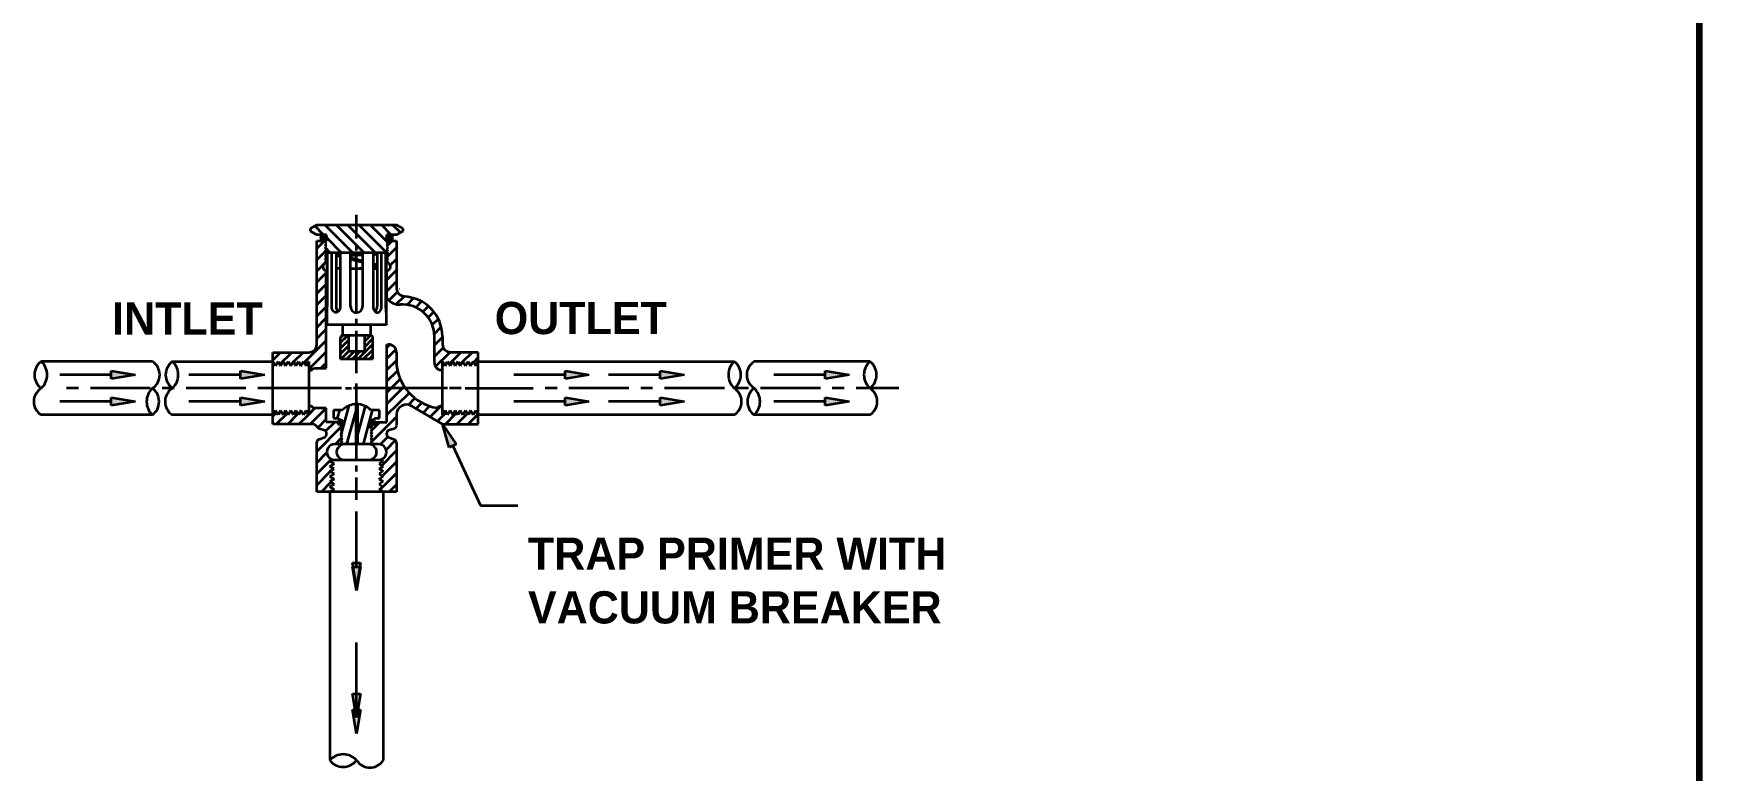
# Model space of a CAD drawing. Header units: inches. Extents: x 2025 to 34930, y -6955 to 4650.
# Drawn here: x 9087.2 to 9307.1, y -2509 to -2413.2 of the extents above; entities that cross this region are included whole.
import ezdxf

# ---------------------------------------------------------------- set-up
doc = ezdxf.new("R2010")
doc.units = ezdxf.units.IN
doc.header["$MEASUREMENT"] = 0
doc.layers.add('PDF-TEXT', color=7, linetype='Continuous', lineweight=35)
doc.styles.add('Century Gothic_B', font='GOTHICB.TTF', dxfattribs={"height": 6.659722})
doc.styles.add('SWISS', font='swissl.ttf')
doc.dimstyles.new('STANDARD$7', dxfattribs={"dimscale": 48, "dimtxt": 0.125, "dimasz": 0.125, "dimexe": 0.0625, "dimexo": 0.0625, "dimgap": 0.0625, "dimtad": 1, "dimdec": 0, "dimzin": 3, "dimdsep": 46, "dimlunit": 4, "dimtxsty": 'SWISS', "dimcen": 0.0625, "dimadec": 0, "dimazin": 0, "dimtfac": 1, "dimtdec": 0, "dimtmove": 0, "dimatfit": 3, "dimfxl": 1, "dimfrac": 2, "dimtolj": 1, "dimtzin": 0, "dimarcsym": 0})

msp = doc.modelspace()

# ---------------------------------------------------------------- linework, layer by layer
at = {"layer": 'PDF-TEXT', "color": 42, "lineweight": 100}
msp.add_line((9303.83, -1888.19), (9303.83, -2917.77), dxfattribs=at)
at = {"layer": 'PDF-TEXT'}
for p, q in [((9129.17, -2439.86), (9129.17, -2436.79)), ((9123.19, -2438.55), (9123.98, -2438.1)), ((9123.19, -2438.93), (9123.19, -2438.55)), ((9123.98, -2439.39), (9123.19, -2438.93)), ((9124.89, -2439.39), (9123.72, -2438.24)), ((9123.98, -2438.1), (9134.35, -2438.1)), ((9128.7, -2441.73), (9125.06, -2438.1)), ((9129.17, -2440.74), (9126.52, -2438.1)), ((9129.17, -2439.28), (9127.99, -2438.1)), ((9133, -2441.64), (9129.45, -2438.1)), ((9133.15, -2440.31), (9130.93, -2438.1)), ((9133.69, -2439.39), (9132.4, -2438.1)), ((9134.87, -2439.11), (9133.86, -2438.1)), ((9134.35, -2438.1), (9135.18, -2438.55)), ((9135.18, -2438.93), (9134.35, -2439.39)), ((9135.18, -2438.55), (9135.18, -2438.93)), ((9125.28, -2439.39), (9123.98, -2439.39)), ((9123.98, -2441.17), (9124.99, -2440.16)), ((9123.98, -2453.66), (9123.98, -2440.16)), ((9123.98, -2440.16), (9125.28, -2440.16)), ((9124.54, -2439.62), (9124.73, -2439.43)), ((9124.56, -2439.97), (9125.08, -2439.45)), ((9124.76, -2440.14), (9125.25, -2439.64)), ((9125.06, -2440.16), (9125.23, -2440.36)), ((9125.23, -2440.36), (9125.06, -2440.53)), ((9125.06, -2440.53), (9125.23, -2440.7)), ((9125.23, -2440.7), (9125.06, -2440.89)), ((9125.06, -2440.89), (9125.23, -2441.06)), ((9125.23, -2441.06), (9125.06, -2441.24)), ((9125.75, -2441.73), (9125.16, -2441.12)), ((9125.28, -2440.16), (9125.28, -2439.39)), ((9127.21, -2441.73), (9125.29, -2439.8)), ((9131.63, -2441.73), (9129.17, -2439.28)), ((9129.17, -2441.41), (9129.17, -2440.63)), ((9130.16, -2441.73), (9129.17, -2440.74)), ((9134.35, -2439.39), (9133.07, -2439.39)), ((9133.07, -2439.39), (9133.07, -2440.16)), ((9133.07, -2440.16), (9134.35, -2440.16)), ((9133.08, -2439.88), (9133.56, -2439.41)), ((9133.13, -2440.36), (9133.3, -2440.16)), ((9133.3, -2440.53), (9133.13, -2440.36)), ((9133.13, -2440.7), (9133.3, -2440.53)), ((9133.3, -2440.89), (9133.13, -2440.7)), ((9133.13, -2441.06), (9133.3, -2440.89)), ((9133.3, -2441.24), (9133.13, -2441.06)), ((9133.2, -2440.76), (9133.8, -2440.16)), ((9133.21, -2442.22), (9134.35, -2441.06)), ((9133.24, -2440.1), (9133.78, -2439.56)), ((9133.54, -2440.16), (9133.84, -2439.86)), ((9134.35, -2440.16), (9134.35, -2446.39)), ((9123.98, -2442.63), (9125.21, -2441.41)), ((9123.98, -2444.12), (9124.86, -2443.24)), ((9125.06, -2443.04), (9124.98, -2443.12)), ((9125.06, -2441.24), (9125.23, -2441.41)), ((9125.23, -2441.41), (9125.06, -2441.6)), ((9125.06, -2441.6), (9125.23, -2441.77)), ((9125.23, -2441.77), (9125.06, -2441.94)), ((9125.06, -2441.94), (9125.23, -2442.14)), ((9125.23, -2442.14), (9125.06, -2442.31)), ((9125.06, -2442.31), (9125.23, -2442.48)), ((9125.23, -2442.48), (9125.06, -2442.68)), ((9125.06, -2442.68), (9125.23, -2442.85)), ((9125.23, -2442.85), (9125.06, -2443.02)), ((9125.49, -2441.73), (9125.12, -2441.51)), ((9133.07, -2441.73), (9125.29, -2441.73)), ((9125.29, -2441.73), (9125.29, -2451.06)), ((9125.36, -2441.73), (9125.36, -2448.71)), ((9125.94, -2448.93), (9125.94, -2441.73)), ((9126.5, -2441.73), (9126.5, -2448.71)), ((9126.72, -2441.77), (9126.69, -2441.8)), ((9126.69, -2441.8), (9126.69, -2441.86)), ((9126.69, -2441.86), (9126.72, -2441.9)), ((9126.72, -2441.97), (9126.69, -2441.99)), ((9126.69, -2441.99), (9126.69, -2442.1)), ((9126.69, -2442.1), (9126.72, -2442.11)), ((9126.76, -2441.73), (9126.72, -2441.77)), ((9126.72, -2441.9), (9126.74, -2441.93)), ((9126.76, -2441.94), (9126.72, -2441.97)), ((9126.72, -2442.11), (9126.74, -2442.14)), ((9126.74, -2441.93), (9126.76, -2441.93)), ((9126.74, -2442.14), (9126.76, -2442.16)), ((9126.82, -2441.73), (9126.76, -2441.73)), ((9126.76, -2441.93), (9126.81, -2441.94)), ((9126.82, -2441.94), (9126.76, -2441.94)), ((9127.04, -2442.22), (9126.76, -2442.16)), ((9126.78, -2441.94), (9127.04, -2441.93)), ((9126.81, -2441.94), (9126.82, -2441.93)), ((9126.87, -2441.75), (9126.82, -2441.73)), ((9126.82, -2441.93), (9126.87, -2441.93)), ((9126.89, -2441.77), (9126.87, -2441.75)), ((9126.87, -2441.93), (9126.89, -2441.9)), ((9126.89, -2441.8), (9126.89, -2441.77)), ((9126.91, -2441.84), (9126.89, -2441.8)), ((9126.89, -2441.86), (9126.91, -2441.84)), ((9126.89, -2441.9), (9126.89, -2441.86)), ((9127.04, -2441.73), (9127.04, -2448.82)), ((9128.4, -2448.71), (9128.4, -2441.73)), ((9128.4, -2441.86), (9129.94, -2441.8)), ((9128.4, -2442.07), (9129.94, -2442.01)), ((9128.4, -2442.35), (9129.94, -2442.76)), ((9129.94, -2442.99), (9128.4, -2442.59)), ((9129.17, -2449.55), (9129.17, -2442.18)), ((9129.94, -2441.73), (9129.94, -2448.71)), ((9131.32, -2441.73), (9131.32, -2448.88)), ((9131.32, -2441.94), (9131.56, -2441.94)), ((9131.32, -2443.12), (9131.73, -2443.21)), ((9131.32, -2443.32), (9131.67, -2443.21)), ((9131.63, -2441.73), (9131.56, -2441.73)), ((9131.56, -2441.94), (9131.6, -2441.93)), ((9131.6, -2441.93), (9131.63, -2441.93)), ((9131.64, -2441.77), (9131.63, -2441.73)), ((9131.63, -2441.93), (9131.64, -2441.88)), ((9131.67, -2441.8), (9131.64, -2441.77)), ((9131.64, -2441.88), (9131.67, -2441.86)), ((9131.67, -2441.86), (9131.67, -2441.8)), ((9131.8, -2443.22), (9131.73, -2443.22)), ((9131.81, -2443.26), (9131.8, -2443.22)), ((9131.8, -2443.41), (9131.81, -2443.37)), ((9131.84, -2443.28), (9131.81, -2443.26)), ((9131.81, -2443.37), (9131.84, -2443.35)), ((9131.84, -2443.35), (9131.84, -2443.28)), ((9131.86, -2441.73), (9131.86, -2448.71)), ((9132.42, -2448.88), (9132.42, -2441.73)), ((9133.24, -2441.51), (9132.87, -2441.73)), ((9132.98, -2448.93), (9132.98, -2441.73)), ((9133.07, -2451.06), (9133.07, -2441.73)), ((9133.13, -2441.41), (9133.3, -2441.24)), ((9133.3, -2441.6), (9133.13, -2441.41)), ((9133.13, -2441.77), (9133.3, -2441.6)), ((9133.3, -2441.94), (9133.13, -2441.77)), ((9133.13, -2442.14), (9133.3, -2441.94)), ((9133.3, -2442.31), (9133.13, -2442.14)), ((9133.13, -2442.48), (9133.3, -2442.31)), ((9133.3, -2442.68), (9133.13, -2442.48)), ((9133.13, -2442.85), (9133.3, -2442.68)), ((9133.3, -2443.02), (9133.13, -2442.85)), ((9133.26, -2443.06), (9133.3, -2443.02)), ((9133.56, -2443.34), (9134.35, -2442.55)), ((9123.98, -2445.57), (9125.23, -2444.33)), ((9125.23, -2456.75), (9125.23, -2444.05)), ((9127.04, -2443.79), (9126.5, -2443.79)), ((9128.4, -2443.79), (9129.94, -2443.79)), ((9129.45, -2443.79), (9129.94, -2443.66)), ((9131.32, -2443.54), (9131.73, -2443.43)), ((9131.32, -2443.79), (9131.86, -2443.79)), ((9131.73, -2443.43), (9131.77, -2443.41)), ((9131.77, -2443.41), (9131.8, -2443.41)), ((9133.13, -2445.23), (9134.35, -2444)), ((9133.13, -2447.68), (9133.13, -2444.05)), ((9133.13, -2446.72), (9134.35, -2445.47)), ((9123.98, -2447.04), (9125.23, -2445.79)), ((9123.98, -2448.49), (9125.23, -2447.27)), ((9133.37, -2447.94), (9134.47, -2446.84)), ((9134.34, -2448.43), (9135.35, -2447.43)), ((9135.74, -2448.49), (9136.59, -2447.64)), ((9123.98, -2449.98), (9125.23, -2448.74)), ((9125.96, -2448.93), (9125.94, -2448.93)), ((9125.96, -2449.01), (9125.96, -2448.93)), ((9125.99, -2449.01), (9125.96, -2449.01)), ((9125.99, -2449.08), (9125.99, -2449.01)), ((9126, -2449.08), (9125.99, -2449.08)), ((9126, -2449.14), (9126, -2449.08)), ((9126.03, -2449.14), (9126, -2449.14)), ((9126.03, -2449.18), (9126.03, -2449.14)), ((9126.05, -2449.18), (9126.03, -2449.18)), ((9126.05, -2449.21), (9126.05, -2449.18)), ((9126.07, -2449.23), (9126.05, -2449.21)), ((9126.07, -2449.25), (9126.07, -2449.23)), ((9126.09, -2449.25), (9126.07, -2449.25)), ((9126.09, -2449.27), (9126.09, -2449.25)), ((9126.12, -2449.3), (9126.09, -2449.27)), ((9126.12, -2449.31), (9126.12, -2449.3)), ((9126.13, -2449.31), (9126.12, -2449.31)), ((9126.13, -2449.34), (9126.13, -2449.31)), ((9126.16, -2449.34), (9126.13, -2449.34)), ((9126.16, -2449.36), (9126.16, -2449.34)), ((9126.17, -2449.36), (9126.16, -2449.36)), ((9126.17, -2449.38), (9126.17, -2449.36)), ((9126.2, -2449.38), (9126.17, -2449.38)), ((9126.2, -2449.4), (9126.2, -2449.38)), ((9126.22, -2449.4), (9126.2, -2449.4)), ((9126.22, -2449.43), (9126.22, -2449.4)), ((9126.26, -2449.43), (9126.22, -2449.43)), ((9126.26, -2449.44), (9126.26, -2449.43)), ((9126.3, -2449.44), (9126.26, -2449.44)), ((9126.3, -2449.47), (9126.3, -2449.44)), ((9126.35, -2449.47), (9126.3, -2449.47)), ((9126.35, -2449.49), (9126.35, -2449.47)), ((9126.46, -2449.49), (9126.35, -2449.49)), ((9126.46, -2449.51), (9126.46, -2449.49)), ((9126.5, -2449.51), (9126.46, -2449.51)), ((9126.61, -2449.49), (9126.5, -2449.49)), ((9126.5, -2449.49), (9126.5, -2449.51)), ((9126.68, -2449.47), (9126.61, -2449.47)), ((9126.61, -2449.47), (9126.61, -2449.49)), ((9126.69, -2449.44), (9126.68, -2449.44)), ((9126.68, -2449.44), (9126.68, -2449.47)), ((9126.74, -2449.43), (9126.69, -2449.43)), ((9126.69, -2449.43), (9126.69, -2449.44)), ((9126.76, -2449.4), (9126.74, -2449.4)), ((9126.74, -2449.4), (9126.74, -2449.43)), ((9126.78, -2449.38), (9126.76, -2449.38)), ((9126.76, -2449.38), (9126.76, -2449.4)), ((9126.81, -2449.36), (9126.78, -2449.36)), ((9126.78, -2449.36), (9126.78, -2449.38)), ((9126.82, -2449.34), (9126.81, -2449.34)), ((9126.81, -2449.34), (9126.81, -2449.36)), ((9126.85, -2449.31), (9126.82, -2449.31)), ((9126.82, -2449.31), (9126.82, -2449.34)), ((9126.87, -2449.3), (9126.85, -2449.3)), ((9126.85, -2449.3), (9126.85, -2449.31)), ((9126.89, -2449.25), (9126.87, -2449.27)), ((9126.87, -2449.27), (9126.87, -2449.3)), ((9126.91, -2449.23), (9126.89, -2449.23)), ((9126.89, -2449.23), (9126.89, -2449.25)), ((9126.93, -2449.18), (9126.91, -2449.18)), ((9126.91, -2449.18), (9126.91, -2449.23)), ((9126.95, -2449.14), (9126.93, -2449.14)), ((9126.93, -2449.14), (9126.93, -2449.18)), ((9126.98, -2449.1), (9126.95, -2449.1)), ((9126.95, -2449.1), (9126.95, -2449.14)), ((9127, -2449.04), (9126.98, -2449.04)), ((9126.98, -2449.04), (9126.98, -2449.1)), ((9127.02, -2448.95), (9127, -2448.95)), ((9127, -2448.95), (9127, -2449.04)), ((9127.04, -2448.82), (9127.02, -2448.82)), ((9127.02, -2448.82), (9127.02, -2448.95)), ((9131.32, -2448.88), (9131.34, -2448.88)), ((9131.34, -2448.88), (9131.34, -2448.99)), ((9131.34, -2448.99), (9131.37, -2448.99)), ((9131.37, -2448.99), (9131.37, -2449.05)), ((9131.37, -2449.05), (9131.38, -2449.05)), ((9131.38, -2449.05), (9131.38, -2449.12)), ((9131.38, -2449.12), (9131.41, -2449.12)), ((9131.41, -2449.12), (9131.41, -2449.17)), ((9131.41, -2449.17), (9131.43, -2449.17)), ((9131.43, -2449.17), (9131.43, -2449.21)), ((9131.43, -2449.21), (9131.45, -2449.21)), ((9131.45, -2449.21), (9131.45, -2449.25)), ((9131.45, -2449.25), (9131.47, -2449.25)), ((9131.47, -2449.25), (9131.47, -2449.27)), ((9131.47, -2449.27), (9131.5, -2449.27)), ((9131.5, -2449.27), (9131.5, -2449.3)), ((9131.5, -2449.3), (9131.51, -2449.3)), ((9131.51, -2449.3), (9131.51, -2449.34)), ((9131.51, -2449.34), (9131.54, -2449.34)), ((9131.54, -2449.34), (9131.54, -2449.36)), ((9131.54, -2449.36), (9131.56, -2449.36)), ((9131.56, -2449.36), (9131.56, -2449.38)), ((9131.56, -2449.38), (9131.58, -2449.38)), ((9131.58, -2449.38), (9131.6, -2449.4)), ((9131.6, -2449.4), (9131.63, -2449.4)), ((9131.63, -2449.4), (9131.63, -2449.43)), ((9131.63, -2449.43), (9131.64, -2449.43)), ((9131.64, -2449.43), (9131.64, -2449.44)), ((9131.64, -2449.44), (9131.69, -2449.44)), ((9131.69, -2449.44), (9131.69, -2449.47)), ((9131.69, -2449.47), (9131.73, -2449.47)), ((9131.73, -2449.47), (9131.76, -2449.49)), ((9131.76, -2449.49), (9131.86, -2449.49)), ((9131.86, -2449.49), (9131.86, -2449.51)), ((9131.86, -2449.51), (9131.89, -2449.51)), ((9131.89, -2449.51), (9131.89, -2449.49)), ((9131.89, -2449.49), (9131.99, -2449.49)), ((9131.99, -2449.49), (9132.01, -2449.47)), ((9132.01, -2449.47), (9132.06, -2449.47)), ((9132.06, -2449.47), (9132.06, -2449.44)), ((9132.06, -2449.44), (9132.1, -2449.44)), ((9132.1, -2449.44), (9132.1, -2449.43)), ((9132.1, -2449.43), (9132.12, -2449.43)), ((9132.12, -2449.43), (9132.12, -2449.4)), ((9132.12, -2449.4), (9132.14, -2449.4)), ((9132.14, -2449.4), (9132.16, -2449.38)), ((9132.16, -2449.38), (9132.19, -2449.38)), ((9132.19, -2449.38), (9132.19, -2449.36)), ((9132.19, -2449.36), (9132.2, -2449.36)), ((9132.2, -2449.36), (9132.2, -2449.34)), ((9132.2, -2449.34), (9132.23, -2449.34)), ((9132.23, -2449.34), (9132.23, -2449.3)), ((9132.23, -2449.3), (9132.25, -2449.3)), ((9132.25, -2449.3), (9132.25, -2449.27)), ((9132.25, -2449.27), (9132.27, -2449.27)), ((9132.27, -2449.27), (9132.27, -2449.25)), ((9132.27, -2449.25), (9132.29, -2449.25)), ((9132.29, -2449.25), (9132.29, -2449.21)), ((9132.29, -2449.21), (9132.31, -2449.21)), ((9132.31, -2449.21), (9132.31, -2449.17)), ((9132.31, -2449.17), (9132.33, -2449.17)), ((9132.33, -2449.17), (9132.33, -2449.12)), ((9132.33, -2449.12), (9132.36, -2449.12)), ((9132.36, -2449.12), (9132.36, -2449.05)), ((9132.36, -2449.05), (9132.38, -2449.05)), ((9132.38, -2449.05), (9132.38, -2448.99)), ((9132.38, -2448.99), (9132.4, -2448.99)), ((9132.4, -2448.99), (9132.4, -2448.88)), ((9132.4, -2448.88), (9132.42, -2448.88)), ((9133, -2448.93), (9132.98, -2448.93)), ((9133, -2449.27), (9133, -2448.93)), ((9133.03, -2449.3), (9133, -2449.27)), ((9133.03, -2449.43), (9133.03, -2449.3)), ((9133.04, -2449.43), (9133.03, -2449.43)), ((9133.04, -2449.49), (9133.04, -2449.43)), ((9133.07, -2449.49), (9133.04, -2449.49)), ((9136.88, -2448.84), (9137.63, -2448.07)), ((9137.78, -2449.4), (9138.51, -2448.67)), ((9138.49, -2450.15), (9139.22, -2449.4)), ((9123.98, -2451.44), (9125.23, -2450.19)), ((9123.98, -2452.9), (9125.23, -2451.66)), ((9125.29, -2451.06), (9133.07, -2451.06)), ((9127.36, -2451.06), (9127.36, -2452.48)), ((9129.17, -2451.1), (9129.17, -2450.32)), ((9129.17, -2457.39), (9129.17, -2451.89)), ((9131, -2451.06), (9131, -2452.48)), ((9139.01, -2451.1), (9139.81, -2450.31)), ((9139.29, -2452.28), (9140.19, -2451.38)), ((9122.35, -2455.99), (9125.23, -2453.14)), ((9127.1, -2453.4), (9128.03, -2452.48)), ((9127.1, -2452.67), (9127.3, -2452.48)), ((9127.13, -2452.62), (9127.1, -2452.67)), ((9127.1, -2452.67), (9127.1, -2452.73)), ((9127.1, -2455.57), (9127.1, -2452.73)), ((9127.1, -2454.13), (9127.73, -2453.5)), ((9127.1, -2454.86), (9128.14, -2453.83)), ((9127.15, -2452.58), (9127.13, -2452.62)), ((9127.17, -2452.54), (9127.15, -2452.58)), ((9127.21, -2452.52), (9127.17, -2452.54)), ((9127.26, -2452.48), (9127.21, -2452.52)), ((9131, -2452.48), (9127.26, -2452.48)), ((9127.73, -2453.5), (9128.14, -2453.1)), ((9128.14, -2452.48), (9128.14, -2454.54)), ((9129.32, -2455.57), (9131.25, -2453.66)), ((9130.05, -2455.57), (9131.25, -2454.38)), ((9130.23, -2452.49), (9130.24, -2452.48)), ((9130.23, -2453.23), (9130.98, -2452.48)), ((9130.23, -2454.54), (9130.23, -2452.48)), ((9130.23, -2453.96), (9131.25, -2452.93)), ((9131, -2452.48), (9131.09, -2452.48)), ((9131.09, -2452.48), (9131.13, -2452.52)), ((9131.13, -2452.52), (9131.17, -2452.54)), ((9131.17, -2452.54), (9131.21, -2452.58)), ((9131.21, -2452.58), (9131.24, -2452.62)), ((9131.24, -2452.62), (9131.25, -2452.67)), ((9131.25, -2452.67), (9131.25, -2455.57)), ((9133.13, -2454.04), (9133.5, -2453.66)), ((9133.13, -2463.75), (9133.13, -2453.66)), ((9133.13, -2453.66), (9133.33, -2453.66)), ((9133.13, -2455.5), (9134.29, -2454.32)), ((9139.29, -2455.98), (9139.29, -2452.6)), ((9139.29, -2453.75), (9140.34, -2452.71)), ((9139.29, -2455.2), (9140.43, -2454.09)), ((9140.34, -2452.6), (9140.34, -2453.66)), ((9102.61, -2455.87), (9088.13, -2455.87)), ((9105.2, -2455.87), (9118.28, -2455.87)), ((9118.28, -2455.68), (9119.27, -2454.68)), ((9118.28, -2464.01), (9118.28, -2454.68)), ((9118.28, -2454.68), (9122.95, -2454.68)), ((9118.28, -2455.87), (9118.63, -2456.45)), ((9118.63, -2456.45), (9118.95, -2455.87)), ((9118.95, -2455.87), (9119.27, -2456.45)), ((9119.16, -2456.25), (9120.73, -2454.68)), ((9119.27, -2456.45), (9119.61, -2455.87)), ((9119.61, -2455.87), (9119.94, -2456.45)), ((9119.94, -2456.45), (9120.28, -2455.87)), ((9120.28, -2455.87), (9120.6, -2456.45)), ((9120.54, -2456.34), (9120.82, -2456.06)), ((9120.6, -2456.45), (9120.95, -2455.87)), ((9120.95, -2455.87), (9121.27, -2456.45)), ((9120.97, -2455.91), (9122.22, -2454.68)), ((9121.27, -2456.45), (9121.6, -2455.87)), ((9121.6, -2455.87), (9121.93, -2456.45)), ((9121.93, -2456.45), (9122.26, -2455.87)), ((9121.93, -2456.43), (9121.96, -2456.38)), ((9122.26, -2455.87), (9122.61, -2456.45)), ((9122.61, -2456.45), (9122.93, -2455.87)), ((9122.93, -2455.87), (9122.95, -2455.87)), ((9122.95, -2456.88), (9125.23, -2454.6)), ((9122.95, -2455.87), (9122.95, -2462.83)), ((9124.54, -2456.75), (9125.23, -2456.06)), ((9131.25, -2455.57), (9127.1, -2455.57)), ((9127.13, -2455.57), (9128.16, -2454.54)), ((9127.86, -2455.57), (9128.89, -2454.54)), ((9128.14, -2454.54), (9130.23, -2454.54)), ((9128.59, -2455.57), (9129.17, -2454.99)), ((9129.17, -2454.99), (9129.62, -2454.54)), ((9130.8, -2455.57), (9131.25, -2455.12)), ((9133.13, -2456.97), (9134.35, -2455.74)), ((9134.35, -2454.68), (9134.35, -2455.81)), ((9139.46, -2456.51), (9141.29, -2454.68)), ((9140.34, -2462.83), (9140.34, -2455.87)), ((9140.34, -2455.87), (9140.69, -2456.45)), ((9140.69, -2456.45), (9141.01, -2455.87)), ((9141.01, -2455.87), (9141.35, -2456.45)), ((9141.22, -2456.21), (9142.75, -2454.68)), ((9141.35, -2456.45), (9141.68, -2455.87)), ((9145.01, -2454.68), (9141.38, -2454.68)), ((9141.68, -2455.87), (9142.02, -2456.45)), ((9142.02, -2456.45), (9142.34, -2455.87)), ((9142.34, -2455.87), (9142.66, -2456.45)), ((9142.6, -2456.3), (9142.97, -2455.93)), ((9142.66, -2456.45), (9143.01, -2455.87)), ((9143.01, -2455.89), (9144.22, -2454.68)), ((9143.01, -2455.87), (9143.33, -2456.45)), ((9143.33, -2456.45), (9143.67, -2455.87)), ((9143.67, -2455.87), (9144, -2456.45)), ((9143.98, -2456.38), (9144.11, -2456.25)), ((9144, -2456.45), (9144.35, -2455.87)), ((9144.35, -2455.87), (9144.67, -2456.45)), ((9144.41, -2455.98), (9145.01, -2455.37)), ((9144.67, -2456.45), (9145.01, -2455.87)), ((9145.01, -2464.01), (9145.01, -2454.68)), ((9145.01, -2455.87), (9178.31, -2455.87)), ((9195.96, -2455.87), (9180.89, -2455.87)), ((9097.23, -2457.61), (9090.55, -2457.61)), ((9097.23, -2457.09), (9100.35, -2457.61)), ((9097.23, -2458.12), (9097.23, -2457.09)), ((9100.35, -2457.61), (9097.23, -2458.12)), ((9114.06, -2457.61), (9107.36, -2457.61)), ((9114.06, -2457.09), (9117.18, -2457.61)), ((9114.06, -2458.12), (9114.06, -2457.09)), ((9117.18, -2457.61), (9114.06, -2458.12)), ((9122.95, -2457.01), (9123.27, -2457.01)), ((9123.27, -2457.01), (9123.32, -2456.99)), ((9123.32, -2456.99), (9123.36, -2456.97)), ((9123.36, -2456.97), (9123.4, -2456.93)), ((9123.4, -2456.93), (9123.45, -2456.88)), ((9123.45, -2456.88), (9123.46, -2456.84)), ((9123.46, -2456.84), (9123.51, -2456.81)), ((9123.51, -2456.81), (9123.55, -2456.77)), ((9123.55, -2456.77), (9123.59, -2456.77)), ((9123.59, -2456.77), (9123.66, -2456.75)), ((9123.66, -2456.75), (9125.23, -2456.75)), ((9129.17, -2461.63), (9129.17, -2458.75)), ((9133.13, -2458.43), (9134.51, -2457.07)), ((9133.69, -2459.35), (9134.86, -2458.17)), ((9139.74, -2456.84), (9139.72, -2456.81)), ((9139.78, -2456.88), (9139.74, -2456.84)), ((9139.81, -2456.93), (9139.78, -2456.88)), ((9139.85, -2456.97), (9139.81, -2456.93)), ((9139.89, -2456.99), (9139.85, -2456.97)), ((9139.95, -2457.01), (9139.89, -2456.99)), ((9140.34, -2457.01), (9139.95, -2457.01)), ((9156.29, -2457.61), (9149.62, -2457.61)), ((9156.29, -2457.09), (9159.41, -2457.61)), ((9156.29, -2458.12), (9156.29, -2457.09)), ((9159.41, -2457.61), (9156.29, -2458.12)), ((9168.66, -2457.61), (9161.97, -2457.61)), ((9168.66, -2457.09), (9171.79, -2457.61)), ((9168.66, -2458.12), (9168.66, -2457.09)), ((9171.79, -2457.61), (9168.66, -2458.12)), ((9190.14, -2457.61), (9183.48, -2457.61)), ((9190.14, -2457.09), (9193.27, -2457.61)), ((9190.14, -2458.12), (9190.14, -2457.09)), ((9193.27, -2457.61), (9190.14, -2458.12)), ((9092.99, -2459.35), (9091.42, -2459.35)), ((9102.33, -2459.35), (9094.54, -2459.35)), ((9097.23, -2460.56), (9100.35, -2461.09)), ((9097.23, -2461.61), (9097.23, -2460.56)), ((9105.43, -2459.35), (9103.88, -2459.35)), ((9114.77, -2459.35), (9107, -2459.35)), ((9114.06, -2460.56), (9117.18, -2461.09)), ((9114.06, -2461.61), (9114.06, -2460.56)), ((9127.23, -2459.35), (9116.34, -2459.35)), ((9127.75, -2459.35), (9128.52, -2459.35)), ((9140.99, -2459.35), (9128.78, -2459.35)), ((9133.13, -2459.91), (9133.69, -2459.35)), ((9133.13, -2461.37), (9135.15, -2459.35)), ((9133.13, -2462.83), (9136, -2459.98)), ((9135.15, -2459.35), (9135.37, -2459.13)), ((9135.93, -2461.5), (9136.76, -2460.66)), ((9142.79, -2459.35), (9141.25, -2459.35)), ((9143.31, -2459.35), (9152.14, -2459.35)), ((9155.26, -2459.35), (9153.69, -2459.35)), ((9156.29, -2460.56), (9159.41, -2461.09)), ((9156.29, -2461.61), (9156.29, -2460.56)), ((9164.6, -2459.35), (9156.8, -2459.35)), ((9167.69, -2459.35), (9166.15, -2459.35)), ((9168.66, -2460.56), (9171.79, -2461.09)), ((9168.66, -2461.61), (9168.66, -2460.56)), ((9177.04, -2459.35), (9169.25, -2459.35)), ((9180.16, -2459.35), (9178.59, -2459.35)), ((9189.51, -2459.35), (9181.71, -2459.35)), ((9190.14, -2460.56), (9193.27, -2461.09)), ((9190.14, -2461.61), (9190.14, -2460.56)), ((9192.6, -2459.35), (9191.05, -2459.35)), ((9199.71, -2459.35), (9194.17, -2459.35)), ((9102.61, -2462.83), (9088.13, -2462.83)), ((9097.23, -2461.09), (9090.55, -2461.09)), ((9100.35, -2461.09), (9097.23, -2461.61)), ((9118.28, -2462.83), (9105.2, -2462.83)), ((9114.06, -2461.09), (9107.36, -2461.09)), ((9117.18, -2461.09), (9114.06, -2461.61)), ((9118.63, -2462.25), (9118.28, -2462.83)), ((9118.28, -2463), (9118.77, -2462.53)), ((9118.95, -2462.83), (9118.63, -2462.25)), ((9118.73, -2464.01), (9120.15, -2462.62)), ((9119.27, -2462.25), (9118.95, -2462.83)), ((9119.61, -2462.83), (9119.27, -2462.25)), ((9119.94, -2462.25), (9119.61, -2462.83)), ((9120.28, -2462.83), (9119.94, -2462.25)), ((9120.22, -2464.01), (9121.53, -2462.7)), ((9120.6, -2462.25), (9120.28, -2462.83)), ((9120.95, -2462.83), (9120.6, -2462.25)), ((9121.27, -2462.25), (9120.95, -2462.83)), ((9121.6, -2462.83), (9121.27, -2462.25)), ((9121.93, -2462.25), (9121.6, -2462.83)), ((9121.68, -2464.01), (9122.91, -2462.79)), ((9121.89, -2462.31), (9121.93, -2462.27)), ((9122.26, -2462.83), (9121.93, -2462.25)), ((9122.61, -2462.25), (9122.26, -2462.83)), ((9122.93, -2462.83), (9122.61, -2462.25)), ((9122.95, -2462.83), (9122.93, -2462.83)), ((9123.21, -2461.67), (9122.95, -2461.67)), ((9122.95, -2462.75), (9123.75, -2461.93)), ((9123.14, -2464.01), (9125.21, -2461.93)), ((9123.27, -2461.69), (9123.21, -2461.67)), ((9123.32, -2461.69), (9123.27, -2461.69)), ((9123.36, -2461.74), (9123.32, -2461.69)), ((9123.4, -2461.75), (9123.36, -2461.74)), ((9123.45, -2461.8), (9123.4, -2461.75)), ((9123.46, -2461.84), (9123.45, -2461.8)), ((9123.51, -2461.88), (9123.46, -2461.84)), ((9123.55, -2461.91), (9123.51, -2461.88)), ((9123.59, -2461.93), (9123.55, -2461.91)), ((9125.23, -2461.93), (9123.59, -2461.93)), ((9125.23, -2463.75), (9125.23, -2461.93)), ((9127.31, -2462.21), (9126.17, -2462.21)), ((9126.17, -2462.21), (9126.17, -2463.24)), ((9126.69, -2463.24), (9126.98, -2462.21)), ((9127.26, -2465.11), (9128.2, -2461.61)), ((9127.92, -2466.62), (9129.06, -2462.4)), ((9129.06, -2461.42), (9129.06, -2466.62)), ((9129.17, -2463.2), (9129.17, -2462.43)), ((9129.3, -2461.42), (9129.3, -2466.62)), ((9129.3, -2461.52), (9129.32, -2461.44)), ((9129.3, -2465.54), (9130.33, -2461.69)), ((9130.07, -2466.62), (9131.25, -2462.21)), ((9132.16, -2462.21), (9131.02, -2462.21)), ((9131.24, -2466.19), (9134.35, -2463.07)), ((9132.06, -2463.24), (9132.16, -2462.81)), ((9132.16, -2463.24), (9132.16, -2462.21)), ((9134.35, -2462.77), (9134.35, -2464.13)), ((9136.04, -2461.52), (9140.36, -2464.01)), ((9136.89, -2462.01), (9137.65, -2461.25)), ((9137.82, -2462.56), (9138.68, -2461.69)), ((9138.75, -2463.09), (9140.15, -2461.67)), ((9139.68, -2461.91), (9139.72, -2461.88)), ((9139.68, -2463.62), (9140.82, -2462.49)), ((9139.72, -2461.88), (9139.74, -2461.84)), ((9139.74, -2461.84), (9139.78, -2461.8)), ((9139.78, -2461.8), (9139.81, -2461.75)), ((9139.81, -2461.75), (9139.85, -2461.74)), ((9139.85, -2461.74), (9139.89, -2461.69)), ((9139.89, -2461.69), (9139.95, -2461.69)), ((9139.95, -2461.69), (9139.99, -2461.67)), ((9140.34, -2461.67), (9139.99, -2461.67)), ((9140.69, -2462.25), (9140.34, -2462.83)), ((9141.01, -2462.83), (9140.69, -2462.25)), ((9140.75, -2464.01), (9142.19, -2462.57)), ((9141.35, -2462.25), (9141.01, -2462.83)), ((9141.68, -2462.83), (9141.35, -2462.25)), ((9142.02, -2462.25), (9141.68, -2462.83)), ((9142.34, -2462.83), (9142.02, -2462.25)), ((9142.22, -2464.01), (9143.57, -2462.66)), ((9142.66, -2462.25), (9142.34, -2462.83)), ((9143.01, -2462.83), (9142.66, -2462.25)), ((9143.33, -2462.25), (9143.01, -2462.83)), ((9143.67, -2462.83), (9143.33, -2462.25)), ((9144, -2462.25), (9143.67, -2462.83)), ((9143.7, -2464.01), (9144.94, -2462.75)), ((9144.35, -2462.83), (9144, -2462.25)), ((9144.67, -2462.25), (9144.35, -2462.83)), ((9145.01, -2462.83), (9144.67, -2462.25)), ((9178.31, -2462.83), (9145.01, -2462.83)), ((9156.29, -2461.09), (9149.62, -2461.09)), ((9159.41, -2461.09), (9156.29, -2461.61)), ((9168.66, -2461.09), (9161.97, -2461.09)), ((9171.79, -2461.09), (9168.66, -2461.61)), ((9195.96, -2462.83), (9180.89, -2462.83)), ((9190.14, -2461.09), (9183.48, -2461.09)), ((9193.27, -2461.09), (9190.14, -2461.61)), ((9123.27, -2464.01), (9118.28, -2464.01)), ((9123.98, -2467.56), (9127.27, -2464.3)), ((9124.15, -2464.49), (9124.09, -2464.42)), ((9124.14, -2464.49), (9125.23, -2463.39)), ((9124.2, -2464.53), (9124.15, -2464.49)), ((9124.26, -2464.57), (9124.2, -2464.53)), ((9124.35, -2464.62), (9124.26, -2464.57)), ((9124.93, -2464.79), (9124.35, -2464.62)), ((9125.15, -2464.93), (9126.33, -2463.75)), ((9126.85, -2463.75), (9125.23, -2463.75)), ((9126.17, -2463.24), (9126.85, -2463.24)), ((9126.72, -2463.75), (9126.72, -2464.01)), ((9126.72, -2464.01), (9127.36, -2464.01)), ((9126.85, -2463.24), (9126.85, -2463.5)), ((9126.85, -2463.5), (9127.36, -2463.5)), ((9126.87, -2463.65), (9126.85, -2463.71)), ((9126.85, -2463.71), (9126.85, -2463.8)), ((9126.85, -2463.8), (9126.87, -2463.87)), ((9126.87, -2463.88), (9127.23, -2463.52)), ((9126.89, -2463.61), (9126.87, -2463.65)), ((9126.87, -2463.87), (9126.89, -2463.91)), ((9126.91, -2463.56), (9126.89, -2463.61)), ((9126.89, -2463.91), (9126.95, -2463.97)), ((9126.95, -2463.54), (9126.91, -2463.56)), ((9127, -2463.52), (9126.95, -2463.54)), ((9126.95, -2463.97), (9127, -2464)), ((9127.06, -2463.5), (9127, -2463.52)), ((9127, -2464), (9127.06, -2464.01)), ((9127.15, -2463.5), (9127.06, -2463.5)), ((9127.06, -2464.01), (9127.15, -2464.01)), ((9127.1, -2464.01), (9127.36, -2463.75)), ((9127.19, -2464.01), (9127.1, -2464.1)), ((9127.1, -2464.1), (9127.31, -2464.31)), ((9127.31, -2464.31), (9127.1, -2464.53)), ((9127.1, -2464.53), (9127.31, -2464.72)), ((9127.36, -2464.53), (9127.1, -2464.53)), ((9127.31, -2464.72), (9127.1, -2464.93)), ((9127.1, -2464.93), (9127.31, -2465.15)), ((9127.31, -2465.15), (9127.1, -2465.37)), ((9127.1, -2465.37), (9127.31, -2465.57)), ((9127.19, -2463.52), (9127.15, -2463.5)), ((9127.15, -2464.01), (9127.19, -2464)), ((9127.17, -2465.44), (9127.23, -2465.24)), ((9127.26, -2463.54), (9127.19, -2463.52)), ((9127.19, -2464), (9127.26, -2463.97)), ((9127.27, -2463.56), (9127.26, -2463.54)), ((9127.26, -2463.97), (9127.27, -2463.93)), ((9127.31, -2463.61), (9127.27, -2463.56)), ((9127.27, -2463.93), (9127.31, -2463.91)), ((9127.34, -2463.65), (9127.31, -2463.61)), ((9127.31, -2463.91), (9127.34, -2463.87)), ((9127.36, -2463.71), (9127.34, -2463.65)), ((9127.34, -2463.87), (9127.36, -2463.8)), ((9127.36, -2463.5), (9127.36, -2464.53)), ((9129.17, -2468.63), (9129.17, -2463.97)), ((9131, -2463.78), (9131.28, -2463.5)), ((9131, -2464.53), (9131, -2463.5)), ((9131, -2463.5), (9131.51, -2463.5)), ((9131.02, -2463.65), (9131, -2463.71)), ((9131, -2463.71), (9131, -2463.8)), ((9131, -2463.8), (9131.02, -2463.87)), ((9131, -2464.01), (9131.64, -2464.01)), ((9131.24, -2464.53), (9131, -2464.53)), ((9131.04, -2463.61), (9131.02, -2463.65)), ((9131.02, -2463.87), (9131.04, -2463.91)), ((9131.06, -2463.56), (9131.04, -2463.61)), ((9131.04, -2463.91), (9131.1, -2463.97)), ((9131.04, -2464.31), (9131.25, -2464.1)), ((9131.25, -2464.53), (9131.04, -2464.31)), ((9131.04, -2464.72), (9131.25, -2464.53)), ((9131.25, -2464.93), (9131.04, -2464.72)), ((9131.04, -2465.15), (9131.25, -2464.93)), ((9131.25, -2465.37), (9131.04, -2465.15)), ((9131.04, -2465.57), (9131.25, -2465.37)), ((9131.1, -2463.54), (9131.06, -2463.56)), ((9131.15, -2463.52), (9131.1, -2463.54)), ((9131.1, -2463.97), (9131.15, -2464)), ((9131.13, -2464.83), (9132.2, -2463.75)), ((9131.21, -2463.5), (9131.15, -2463.52)), ((9131.15, -2464), (9131.5, -2463.65)), ((9131.15, -2464), (9131.21, -2464.01)), ((9131.25, -2464.1), (9131.15, -2464.01)), ((9131.3, -2463.5), (9131.21, -2463.5)), ((9131.21, -2464.01), (9131.3, -2464.01)), ((9131.34, -2463.52), (9131.3, -2463.5)), ((9131.3, -2464.01), (9131.34, -2464)), ((9131.41, -2463.54), (9131.34, -2463.52)), ((9131.34, -2464), (9131.41, -2463.97)), ((9131.42, -2463.56), (9131.41, -2463.54)), ((9131.41, -2463.97), (9131.42, -2463.93)), ((9131.47, -2463.61), (9131.42, -2463.56)), ((9131.42, -2463.93), (9131.47, -2463.91)), ((9131.49, -2463.65), (9131.47, -2463.61)), ((9131.47, -2463.91), (9131.49, -2463.87)), ((9131.51, -2463.71), (9131.49, -2463.65)), ((9131.49, -2463.87), (9131.51, -2463.8)), ((9131.51, -2463.5), (9131.51, -2463.24)), ((9131.51, -2463.24), (9132.16, -2463.24)), ((9131.51, -2463.8), (9131.51, -2463.71)), ((9131.51, -2463.75), (9133.13, -2463.75)), ((9131.64, -2464.01), (9131.64, -2463.75)), ((9134.01, -2464.62), (9133.43, -2464.79)), ((9140.36, -2464.01), (9145.01, -2464.01)), ((9141.2, -2467.05), (9140.36, -2464.01)), ((9140.36, -2464.01), (9142.15, -2466.62)), ((9123.98, -2472.82), (9123.98, -2466.46)), ((9124.35, -2465.97), (9124.93, -2465.78)), ((9132.03, -2466.62), (9126.33, -2466.62)), ((9126.42, -2466.62), (9127.17, -2465.84)), ((9127.31, -2465.57), (9127.1, -2465.78)), ((9127.1, -2465.78), (9127.31, -2465.99)), ((9127.31, -2465.99), (9127.1, -2466.19)), ((9127.1, -2466.19), (9127.31, -2466.4)), ((9127.31, -2466.4), (9127.1, -2466.62)), ((9129, -2466.62), (9129.06, -2466.4)), ((9131.25, -2465.78), (9131.04, -2465.57)), ((9131.04, -2465.99), (9131.25, -2465.78)), ((9131.25, -2466.19), (9131.04, -2465.99)), ((9131.04, -2466.4), (9131.25, -2466.19)), ((9131.25, -2466.62), (9131.04, -2466.4)), ((9131.15, -2466.62), (9131.17, -2466.53)), ((9132.27, -2466.63), (9133.24, -2465.67)), ((9132.44, -2469.38), (9134.35, -2467.45)), ((9133.03, -2467.35), (9134.22, -2466.12)), ((9133.43, -2465.78), (9134.01, -2465.97)), ((9134.35, -2466.46), (9134.35, -2472.82)), ((9142.15, -2466.62), (9141.2, -2467.05)), ((9141.68, -2466.83), (9145.29, -2474.59)), ((9123.98, -2469.04), (9125.29, -2467.73)), ((9123.98, -2470.5), (9125.9, -2468.59)), ((9125.68, -2468.85), (9126.05, -2468.63)), ((9126.26, -2469.17), (9125.68, -2468.85)), ((9125.68, -2469.51), (9126.26, -2469.17)), ((9126.26, -2469.84), (9125.68, -2469.51)), ((9125.92, -2470.03), (9126.17, -2469.77)), ((9126.33, -2468.68), (9132.03, -2468.68)), ((9129.17, -2470.19), (9129.17, -2469.41)), ((9132.65, -2468.85), (9132.1, -2469.17)), ((9132.1, -2469.17), (9132.65, -2469.51)), ((9132.65, -2469.51), (9132.1, -2469.84)), ((9132.31, -2468.63), (9132.65, -2468.85)), ((9132.53, -2470.76), (9134.35, -2468.94)), ((9123.98, -2471.96), (9125.75, -2470.2)), ((9124.59, -2472.82), (9125.83, -2471.58)), ((9125.68, -2470.16), (9126.26, -2469.84)), ((9126.26, -2470.5), (9125.68, -2470.16)), ((9125.68, -2470.82), (9126.26, -2470.5)), ((9126.26, -2471.17), (9125.68, -2470.82)), ((9126.26, -2471.17), (9125.68, -2471.5)), ((9125.68, -2471.5), (9126.26, -2471.84)), ((9126.26, -2471.84), (9125.68, -2472.16)), ((9126.24, -2471.17), (9126.26, -2471.17)), ((9129.17, -2473.86), (9129.17, -2470.98)), ((9132.1, -2469.84), (9132.65, -2470.16)), ((9132.65, -2470.16), (9132.1, -2470.5)), ((9132.1, -2470.5), (9132.65, -2470.82)), ((9132.65, -2470.82), (9132.1, -2471.17)), ((9132.1, -2471.17), (9132.65, -2471.5)), ((9132.65, -2471.5), (9132.1, -2471.84)), ((9132.1, -2471.84), (9132.65, -2472.16)), ((9132.12, -2471.17), (9132.19, -2471.11)), ((9132.61, -2472.13), (9134.35, -2470.4)), ((9133.41, -2472.82), (9134.35, -2471.86)), ((9134.35, -2472.82), (9123.98, -2472.82)), ((9125.68, -2472.16), (9126.26, -2472.51)), ((9126.26, -2472.51), (9125.68, -2472.82)), ((9125.68, -2472.82), (9125.68, -2507.75)), ((9132.65, -2472.16), (9132.1, -2472.51)), ((9132.1, -2472.51), (9132.65, -2472.82)), ((9132.2, -2472.56), (9132.51, -2472.25)), ((9132.65, -2472.82), (9132.65, -2507.75)), ((9129.17, -2482.58), (9129.17, -2475.38)), ((9145.29, -2474.59), (9150.14, -2474.59)), ((9129.17, -2485.18), (9128.65, -2482.07)), ((9128.65, -2482.07), (9129.69, -2482.07)), ((9129.17, -2485.7), (9128.65, -2482.58)), ((9128.65, -2482.58), (9129.69, -2482.58)), ((9129.69, -2482.07), (9129.17, -2485.18)), ((9129.69, -2482.58), (9129.17, -2485.7)), ((9129.17, -2501.17), (9129.17, -2492.43)), ((9129.17, -2502.21), (9128.65, -2499.11)), ((9128.65, -2499.11), (9129.69, -2499.11)), ((9129.69, -2499.11), (9129.17, -2502.21)), ((9129.17, -2504.29), (9128.65, -2501.17)), ((9128.65, -2501.17), (9129.69, -2501.17)), ((9129.69, -2501.17), (9129.17, -2504.29))]:
    msp.add_line(p, q, dxfattribs=at)
for centre in [(9124.91, -2439.78), (9133.46, -2439.78)]:
    msp.add_circle(centre, 0.387, dxfattribs=at)
for centre, radius, start, end in [((9125.3, -2443.54), 0.518, 90.4476, 269.5524), ((9133.07, -2443.54), 0.518, 269.3006, 90.6994), ((9134.78, -2446.39), 2.09, 217.9885, 272.5628), ((9135.4, -2446.33), 1.04, 183.1682, 270.4684), ((9135.12, -2452.64), 5.22, 0.383, 87.5207), ((9123.09, -2448.93), 2.27, 345.2524, 5.4136), ((9127.31, -2448.78), 0.819, 175.5626, 227.0732), ((9129.16, -2448.74), 0.766, 177.9606, 270.2593), ((9129.14, -2448.71), 0.8, 271.6618, 359.5179), ((9130.91, -2448.7), 0.95, 314.5756, 359.196), ((9135.17, -2452.58), 4.12, 359.7216, 94.1834), ((9122.96, -2453.66), 1.02, 269.2555, 0.2948), ((9133.34, -2454.67), 1.02, 359.4804, 90.5196), ((9141.38, -2453.6), 1.04, 183.1682, 270.4684), ((9089.43, -2457.61), 2.17, 126.7961, 233.2039), ((9086.57, -2457.61), 2.34, 311.8774, 48.1226), ((9101.49, -2457.61), 2.07, 302.7939, 57.2061), ((9106.5, -2457.61), 2.17, 126.7961, 233.2039), ((9103.64, -2457.61), 2.34, 311.8774, 48.1226), ((9140.65, -2455.69), 6.3, 180.5301, 261.0923), ((9140.3, -2455.99), 1.01, 179.4855, 234.9719), ((9179.94, -2457.61), 2.39, 133.2174, 226.7826), ((9177.01, -2457.61), 2.17, 306.7961, 53.2039), ((9182.01, -2457.61), 2.07, 122.8397, 237.1603), ((9197.52, -2457.61), 2.34, 131.8774, 228.1226), ((9194.64, -2457.61), 2.19, 307.2541, 52.7459), ((9089.25, -2461.09), 2.07, 122.8397, 237.1603), ((9104.24, -2461.09), 2.39, 133.2174, 226.7826), ((9101.31, -2461.09), 2.17, 306.7961, 53.2039), ((9106.32, -2461.09), 2.07, 122.8397, 237.1603), ((9177.19, -2461.09), 2.07, 302.7939, 57.2061), ((9182.19, -2461.09), 2.17, 126.7961, 233.2039), ((9179.33, -2461.09), 2.34, 311.8774, 48.1226), ((9194.84, -2461.09), 2.07, 302.7939, 57.2061), ((9129.17, -2463.98), 2.56, 43.6632, 136.3368), ((9135.66, -2462.78), 1.31, 55.8701, 179.5916), ((9123.28, -2465.01), 0.993, 35.7736, 90.6449), ((9124.76, -2465.28), 0.52, 288.4579, 71.5421), ((9133.58, -2465.28), 0.515, 106.5555, 253.4445), ((9133.92, -2464.17), 0.459, 281.9147, 358.4742), ((9124.5, -2466.47), 0.523, 107.6698, 179.4975), ((9126.32, -2467.65), 1.03, 89.4558, 270.5442), ((9127.61, -2467.65), 1.03, 89.4558, 270.5442), ((9130.75, -2467.65), 1.03, 269.5015, 90.4985), ((9132.04, -2467.65), 1.03, 269.5015, 90.4985), ((9133.87, -2466.43), 0.483, 356.2426, 72.8541), ((9127.42, -2509.32), 2.35, 41.9762, 138.0238), ((9127.42, -2506.42), 2.19, 217.3465, 322.6535), ((9130.91, -2506.62), 2.08, 212.9147, 327.0853)]:
    msp.add_arc(centre, radius, start, end, dxfattribs=at)
at = {"layer": 'PDF-TEXT', "transparency": 33554559}
for points in [[(9125.24, -2441.68), (9125.37, -2441.68), (9125.24, -2441.81), (9125.37, -2441.81)], [(9125.24, -2442.98), (9125.37, -2442.98), (9125.24, -2443.11), (9125.37, -2443.11)], [(9133.13, -2441.68), (9133.26, -2441.68), (9133.13, -2441.81), (9133.26, -2441.81)], [(9133.13, -2442.98), (9133.26, -2442.98), (9133.13, -2443.11), (9133.26, -2443.11)], [(9125.24, -2444.01), (9125.37, -2444.01), (9125.24, -2444.14), (9125.37, -2444.14)], [(9133.13, -2444.01), (9133.26, -2444.01), (9133.13, -2444.14), (9133.26, -2444.14)], [(9134.69, -2446.34), (9134.81, -2446.34), (9134.69, -2446.47), (9134.81, -2446.47)], [(9129.12, -2449.45), (9129.25, -2449.45), (9129.12, -2449.58), (9129.25, -2449.58)], [(9133.91, -2448.28), (9134.04, -2448.28), (9133.91, -2448.41), (9134.04, -2448.41)], [(9137.02, -2448.93), (9137.14, -2448.93), (9137.02, -2449.06), (9137.14, -2449.06)], [(9125.24, -2451), (9125.37, -2451), (9125.24, -2451.13), (9125.37, -2451.13)], [(9133.13, -2451), (9133.26, -2451), (9133.13, -2451.13), (9133.26, -2451.13)], [(9127.18, -2452.56), (9127.31, -2452.56), (9127.18, -2452.69), (9127.31, -2452.69)], [(9127.31, -2452.69), (9127.44, -2452.69), (9127.31, -2452.82), (9127.44, -2452.82)], [(9140.38, -2455.92), (9140.51, -2455.92), (9140.38, -2456.05), (9140.51, -2456.05)], [(9097.23, -2457.09), (9100.35, -2457.61), (9097.23, -2458.12)], [(9114.06, -2457.09), (9117.18, -2457.61), (9114.06, -2458.12)], [(9123.42, -2456.7), (9123.55, -2456.7), (9123.42, -2456.83), (9123.55, -2456.83)], [(9156.29, -2457.09), (9159.41, -2457.61), (9156.29, -2458.12)], [(9168.66, -2457.09), (9171.79, -2457.61), (9168.66, -2458.12)], [(9190.14, -2457.09), (9193.27, -2457.61), (9190.14, -2458.12)], [(9097.23, -2460.56), (9100.35, -2461.09), (9097.23, -2461.61)], [(9114.06, -2460.56), (9117.18, -2461.09), (9114.06, -2461.61)], [(9156.29, -2460.56), (9159.41, -2461.09), (9156.29, -2461.61)], [(9168.66, -2460.56), (9171.79, -2461.09), (9168.66, -2461.61)], [(9190.14, -2460.56), (9193.27, -2461.09), (9190.14, -2461.61)], [(9123.42, -2461.88), (9123.55, -2461.88), (9123.42, -2462.01), (9123.55, -2462.01)], [(9139.86, -2461.62), (9139.99, -2461.62), (9139.86, -2461.75), (9139.99, -2461.75)], [(9140.38, -2462.78), (9140.51, -2462.78), (9140.38, -2462.91), (9140.51, -2462.91)], [(9131.06, -2463.56), (9131.19, -2463.56), (9131.06, -2463.69), (9131.19, -2463.69)], [(9131.06, -2464.59), (9131.19, -2464.59), (9131.06, -2464.72), (9131.19, -2464.72)], [(9131.58, -2463.56), (9131.71, -2463.56), (9131.58, -2463.69), (9131.71, -2463.69)], [(9133, -2465.11), (9133.13, -2465.11), (9133, -2465.24), (9133.13, -2465.24)], [(9141.2, -2467.05), (9140.36, -2464.01), (9142.15, -2466.62)], [(9129.69, -2482.07), (9129.17, -2485.18), (9128.65, -2482.07)], [(9129.69, -2482.58), (9129.17, -2485.7), (9128.65, -2482.58)], [(9129.69, -2499.11), (9129.17, -2502.21), (9128.65, -2499.11)], [(9129.69, -2501.17), (9129.17, -2504.29), (9128.65, -2501.17)]]:
    msp.add_solid(points, dxfattribs=at)

# ---------------------------------------------------------------- texts
at = {"layer": 'PDF-TEXT', "attachment_point": 7, "style": 'Century Gothic_B'}
for s, insert, char_height, width in [('INTLET', (9097.36, -2452.37), 4.188, 51.4362), ('OUTLET', (9147.15, -2452.37), 4.188, 51.4362), ('TRAP PRIMER WITH VACUUM BREAKER', (9151.47, -2490.01), 4.1875, 54.4998)]:
    msp.add_mtext(s, dxfattribs=dict(at, insert=insert, char_height=char_height, width=width))

# ---------------------------------------------------------------- leaders
at = {"layer": 'PDF-TEXT'}
msp.add_leader([(9617.15, -2473.61), (9601.97, -2450.73), (9594.77, -2450.73)], dimstyle='STANDARD$7', override={"dimscale": 4608.000444, "dimtxt": 0.938}, dxfattribs=at)

doc.saveas('drawing.dxf')
